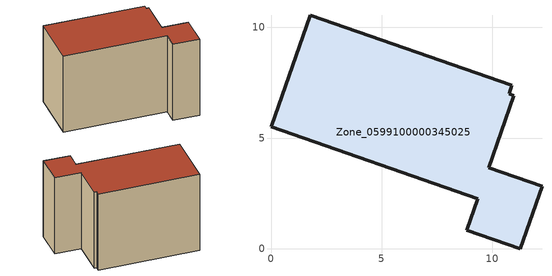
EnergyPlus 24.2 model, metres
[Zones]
Zone_0599100000345025
 floor ground (C_G): 10.97,6.91 9.84,3.67 12.24,2.83 11.26,0 8.85,0.84 9.34,2.26 0,5.51 1.76,10.56 10.88,7.39 10.76,7 z0
 wall outside (C_F): 9.34,2.26 8.85,0.84 11.26,0 12.24,2.83 9.84,3.67 10.97,6.91 10.76,7 10.88,7.39 1.76,10.56 0,5.51 9.34,2.26 z0:8.1
 roof outside (C_R): 9.84,3.67 10.97,6.91 10.76,7 10.88,7.39 1.76,10.56 0,5.51 9.34,2.26 8.85,0.84 11.26,0 12.24,2.83 z8.1
[BUILDING]
Pand.0599100000345025: North Axis=0; Terrain=City; Loads Convergence Tolerance Value=0.04; Temperature Convergence Tolerance Value=0.4; Solar Distribution=FullExterior; Maximum Number of Warmup Days=25; Minimum Number of Warmup Days=1
[Site:Location]
Rotterdam.The.Hague.AP_ZH_NLD Design_Conditions: Latitude=51.96; Longitude=4.45; Time Zone=1; Elevation=-4.5
[SITE:GROUNDTEMPERATURE:BUILDINGSURFACE]
18, 18, 18, 18, 18, 18, 18, 18, 18, 18, 18, 18
[MATERIAL] Thermal Absorptance=0.9; Solar Absorptance=0.7; Visible Absorptance=0.7
Name | Roughness | Thickness | Conductivity | Density | Specific Heat
G.TC.1992-2005 | MediumSmooth | 0.15 | 0.06 | 540 | 1210
F.TC.1992-2005 | Rough | 0.3 | 0.12 | 1920 | 840
R.TC.1992-2005 | MediumRough | 0.2 | 0.08 | 1500 | 1000
[CONSTRUCTION]
C_G: G.TC.1992-2005
C_F: F.TC.1992-2005
C_R: R.TC.1992-2005
[ZONE]
Zone_0599100000345025: Type=1; Multiplier=1; Ceiling Height=Autocalculate; Volume=Autocalculate; Floor Area=autocalculate; Part of Total Floor Area=Yes
[ZONEINFILTRATION:DESIGNFLOWRATE]
Infil_Zone_0599100000345025: Zone or ZoneList or Space or SpaceList=Zone_0599100000345025; Schedule=AlwaysOn; Design Flow Rate Calculation Method=Flow/Area; Flow Rate per Floor Area=0.0015; Constant Term Coefficient=1; Temperature Term Coefficient=0; Velocity Term Coefficient=0; Velocity Squared Term Coefficient=0
[HVACTEMPLATE:ZONE:IDEALLOADSAIRSYSTEM]
Zone_0599100000345025: Maximum Heating Supply Air Temperature=50; Minimum Cooling Supply Air Temperature=13; Maximum Heating Supply Air Humidity Ratio=0.0156; Minimum Cooling Supply Air Humidity Ratio=0.0077; Heating Limit=NoLimit; Cooling Limit=NoLimit; Dehumidification Control Type=ConstantSensibleHeatRatio; Cooling Sensible Heat Ratio=0.7; Dehumidification Setpoint=60; Humidification Control Type=None; Humidification Setpoint=30; Outdoor Air Method=None; Outdoor Air Flow Rate per Person=0.00944; Outdoor Air Flow Rate per Zone Floor Area=0; Outdoor Air Flow Rate per Zone=0; Demand Controlled Ventilation Type=None; Outdoor Air Economizer Type=NoEconomizer; Heat Recovery Type=None; Sensible Heat Recovery Effectiveness=0.7; Latent Heat Recovery Effectiveness=0.65
[ZONECONTROL:THERMOSTAT]
ThermostatControl_Zone_0599100000345025: Zone or ZoneList=Zone_0599100000345025; Control Type Schedule=DualSetpointControlType; Control 1=Thermostat_Zone_0599100000345025; Temperature Difference Between Cutout And Setpoint=0
[THERMOSTATSETPOINT:DUALSETPOINT]
Thermostat_Zone_0599100000345025: Heating Setpoint Temperature Schedule=HeatingSetpoint_Zone_0599100000345025; Cooling Setpoint Temperature Schedule=CoolingSetpoint_Zone_0599100000345025
[SCHEDULE:COMPACT]
HeatingSetpoint_Zone_0599100000345025: Through: 12/31, For: AllDays, Until: 24:00, 21
CoolingSetpoint_Zone_0599100000345025: Through: 12/31, For: AllDays, Until: 24:00, 24
DualSetpointControlType: Through: 12/31, For: AllDays, Until: 24:00, 4
AlwaysOn: Through: 12/31, For: AllDays, Until: 24:00, 1
